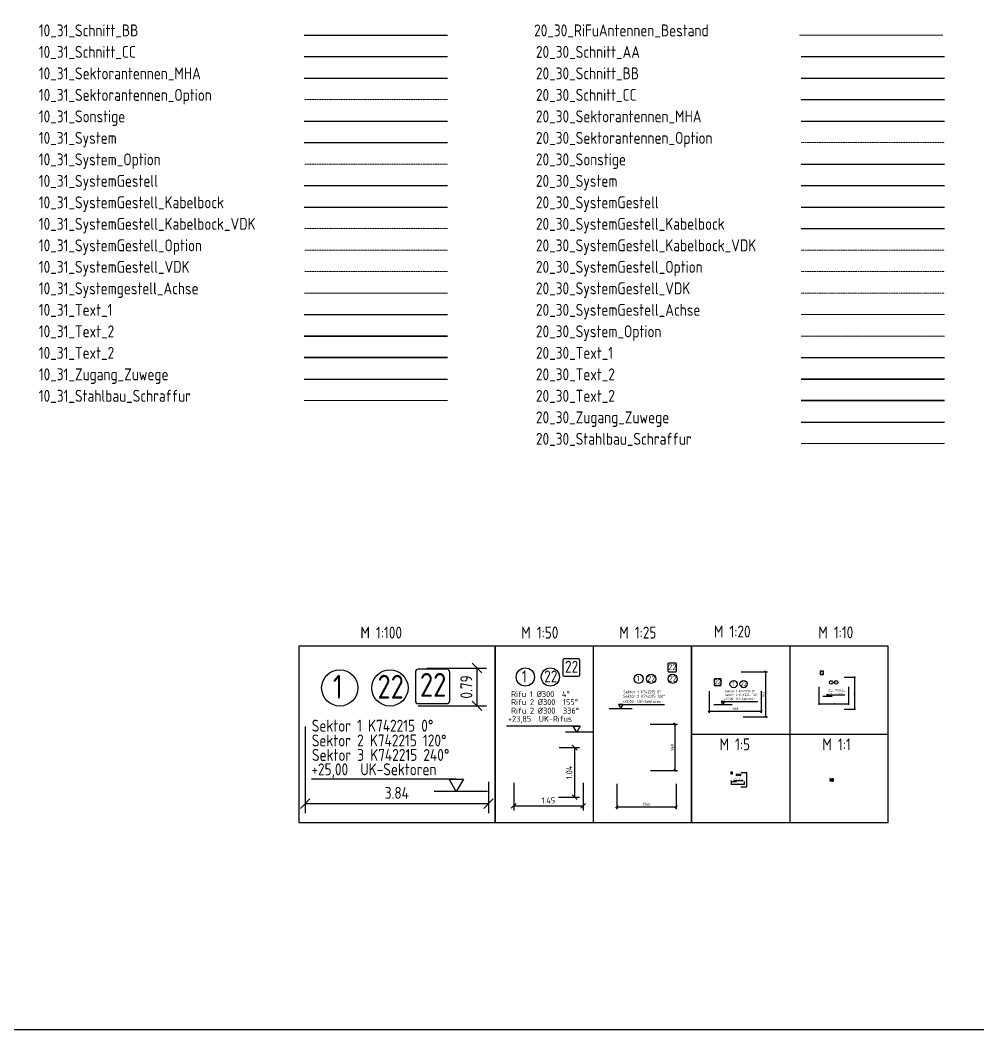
# Model space of a CAD drawing. Header units: millimetres. Extents: x -91 to 69546, y -31188 to 10802.
# Drawn here: x 19542 to 39598, y -31188 to -10043 of the extents above; entities that cross this region are included whole.
import ezdxf
from ezdxf.enums import TextEntityAlignment as Align

# ---------------------------------------------------------------- set-up
doc = ezdxf.new("R2010")
doc.units = ezdxf.units.MM
for name, pattern in [('AUSGEZOGEN', [0]), ('GESTRICHELT', [0.75, 0.5, -0.25]), ('MITTE', [50.8, 31.75, -6.35, 6.35, -6.35])]:
    doc.linetypes.add(name, pattern=pattern)
doc.layers.add('00_Hilfskonstruktion', color=31, linetype='Continuous', plot=False)
for name, color, linetype, lineweight in [('10_30_Bemassung_1', 7, 'Continuous', 25), ('10_30_Text_1', 7, 'Continuous', 25), ('10_30_Text_2', 2, 'Continuous', 25), ('10_31_Schnitt_BB', 7, 'Continuous', 25), ('10_31_Schnitt_CC', 7, 'Continuous', 25), ('10_31_Sektorantenne_MHA', 21, 'Continuous', 25), ('10_31_Sektorantenne_Option', 41, 'GESTRICHELT', 18), ('10_31_Sonstiges', 7, 'Continuous', 25), ('10_31_Stahlbau_Schraffur', 252, 'Continuous', 18), ('10_31_System', 81, 'Continuous', 25), ('10_31_System_Option', 61, 'GESTRICHELT', 18), ('10_31_SystemGestell', 6, 'Continuous', 25), ('10_31_SystemGestell_Kabelbock', 6, 'Continuous', 25), ('10_31_SystemGestell_Kabelbock_VDK', 16, 'GESTRICHELT', 18), ('10_31_SystemGestell_Option', 16, 'GESTRICHELT', 18), ('10_31_SystemGestell_VDK', 16, 'GESTRICHELT', 18), ('10_31_SystemGestellAchse', 61, 'MITTE', 18), ('10_31_Text_1', 7, 'Continuous', 25), ('10_31_Text_2', 2, 'Continuous', 25), ('10_31_Text_3', 3, 'Continuous', 25), ('10_31_Zugang_Zuwege', 3, 'Continuous', 25), ('20_30_RiFuAntennen_Bestand', 7, 'AUSGEZOGEN', 18), ('20_30_Schnitt_AA', 7, 'Continuous', 25), ('20_30_Schnitt_BB', 7, 'Continuous', 25), ('20_30_Schnitt_CC', 7, 'Continuous', 25), ('20_30_Sektorantenne_MHA', 7, 'Continuous', 25), ('20_30_Sektorantenne_Option', 7, 'GESTRICHELT', 18), ('20_30_Sonstige', 7, 'Continuous', 25), ('20_30_Stahlbau Schraffur', 7, 'Continuous', 18), ('20_30_System', 7, 'Continuous', 25), ('20_30_SystemGestell', 7, 'Continuous', 25), ('20_30_SystemGestell_Achse', 7, 'MITTE', 18), ('20_30_SystemGestell_Kabelbock', 7, 'Continuous', 25), ('20_30_SystemGestell_Kabelbock_VDK', 7, 'GESTRICHELT', 18), ('20_30_SystemGestell_Option', 7, 'GESTRICHELT', 18), ('20_30_SystemGestell_VDK', 7, 'GESTRICHELT', 18), ('20_30_Sytem_Option', 7, 'GESTRICHELT', 18), ('20_30_Text_1', 7, 'Continuous', 25), ('20_30_Text_2', 7, 'Continuous', 25), ('20_30_Text_3', 7, 'Continuous', 25), ('20_30_Zugang_Zuwege', 7, 'Continuous', 25)]:
    doc.layers.add(name, color=color, linetype=linetype, lineweight=lineweight)
doc.styles.add('ISOCP', font='ISOCP', dxfattribs={"width": 0.9})
doc.dimstyles.new('M_001', dxfattribs={"dimtxt": 2.5, "dimasz": 2, "dimexe": 2, "dimexo": 2, "dimgap": 1, "dimtad": 1, "dimdec": 0, "dimzin": 1, "dimdsep": 46, "dimtxsty": 'ISOCP', "dimblk": 'OBLIQUE', "dimcen": 2.5, "dimclrd": 256, "dimclre": 256, "dimclrt": 256, "dimadec": 0, "dimazin": 0, "dimtfac": 1, "dimtdec": 0, "dimtmove": 2, "dimatfit": 3, "dimfxl": 0, "dimtolj": 1, "dimtzin": 0, "dimarcsym": 0})
doc.dimstyles.new('M_005', dxfattribs={"dimscale": 5, "dimtxt": 2.5, "dimasz": 2, "dimexe": 2, "dimexo": 2, "dimgap": 1, "dimtad": 1, "dimdec": 0, "dimzin": 1, "dimdsep": 46, "dimtxsty": 'ISOCP', "dimblk": 'OBLIQUE', "dimcen": 2.5, "dimclrd": 256, "dimclre": 256, "dimclrt": 256, "dimadec": 0, "dimazin": 0, "dimtfac": 1, "dimtdec": 0, "dimtmove": 2, "dimatfit": 3, "dimfxl": 0, "dimtolj": 1, "dimtzin": 0, "dimarcsym": 0})
doc.dimstyles.new('M_010', dxfattribs={"dimscale": 10, "dimtxt": 2.5, "dimasz": 2, "dimexe": 2, "dimexo": 2, "dimgap": 1, "dimtad": 1, "dimdec": 0, "dimzin": 1, "dimdsep": 46, "dimtxsty": 'ISOCP', "dimblk": 'OBLIQUE', "dimcen": 2.5, "dimclrd": 256, "dimclre": 256, "dimclrt": 256, "dimadec": 0, "dimazin": 0, "dimtfac": 1, "dimtdec": 0, "dimtmove": 2, "dimatfit": 3, "dimfxl": 0, "dimtolj": 1, "dimtzin": 0, "dimarcsym": 0})
doc.dimstyles.new('M_020', dxfattribs={"dimscale": 20, "dimtxt": 2.5, "dimasz": 2, "dimexe": 2, "dimexo": 2, "dimgap": 1, "dimtad": 1, "dimdec": 0, "dimzin": 1, "dimdsep": 46, "dimtxsty": 'ISOCP', "dimblk": 'OBLIQUE', "dimcen": 2.5, "dimclrd": 256, "dimclre": 256, "dimclrt": 256, "dimadec": 0, "dimazin": 0, "dimtfac": 1, "dimtdec": 0, "dimtmove": 2, "dimatfit": 3, "dimfxl": 0, "dimtolj": 1, "dimtzin": 0, "dimarcsym": 0})
doc.dimstyles.new('M_025', dxfattribs={"dimscale": 25, "dimtxt": 2.5, "dimasz": 2, "dimexe": 2, "dimexo": 2, "dimgap": 1, "dimtad": 1, "dimdec": 0, "dimzin": 1, "dimdsep": 46, "dimtxsty": 'ISOCP', "dimblk": 'OBLIQUE', "dimcen": 2.5, "dimclrd": 256, "dimclre": 256, "dimclrt": 256, "dimadec": 0, "dimazin": 0, "dimtfac": 1, "dimtdec": 0, "dimtmove": 2, "dimatfit": 3, "dimfxl": 0, "dimtolj": 1, "dimtzin": 0, "dimarcsym": 0})
doc.dimstyles.new('M_050', dxfattribs={"dimscale": 50, "dimtxt": 2.5, "dimasz": 2, "dimexe": 2, "dimexo": 2, "dimgap": 1, "dimtad": 1, "dimlfac": 0.001, "dimzin": 1, "dimdsep": 46, "dimtxsty": 'ISOCP', "dimblk": 'OBLIQUE', "dimcen": 2.5, "dimclrd": 256, "dimclre": 256, "dimclrt": 256, "dimadec": 0, "dimazin": 0, "dimtfac": 1, "dimtmove": 2, "dimatfit": 3, "dimfxl": 0, "dimtolj": 1, "dimtzin": 0, "dimarcsym": 0})
doc.dimstyles.new('M_100', dxfattribs={"dimscale": 100, "dimtxt": 2.5, "dimasz": 2, "dimexe": 2, "dimexo": 2, "dimgap": 1, "dimtad": 1, "dimlfac": 0.001, "dimzin": 1, "dimdsep": 46, "dimtxsty": 'ISOCP', "dimblk": 'OBLIQUE', "dimcen": 2.5, "dimclrd": 256, "dimclre": 256, "dimclrt": 256, "dimadec": 0, "dimazin": 0, "dimtfac": 1, "dimtmove": 2, "dimatfit": 3, "dimfxl": 0, "dimtolj": 1, "dimtzin": 0, "dimarcsym": 0})

# ---------------------------------------------------------------- blocks, each defined once
blk = doc.blocks.new('_OBLIQUE')
at = {"color": 0, "linetype": 'ByBlock'}
blk.add_line((-0.5, -0.5), (0.5, 0.5), dxfattribs=at)
blk = doc.blocks.new('*D4')
at = {"layer": '10_30_Bemassung_1', "lineweight": -2}
for p, q in [((28059, -23612), (29311, -23612)), ((29111, -24402), (29111, -23612)), ((27876, -24402), (29311, -24402))]:
    blk.add_line(p, q, dxfattribs=at)
at = {"layer": 'Defpoints', "color": 0}
for p in [(27859, -23612), (29111, -23612), (27676, -24402)]:
    blk.add_point(p, dxfattribs=at)
at = {"layer": '10_30_Bemassung_1', "lineweight": -2, "xscale": 200, "yscale": 200, "zscale": 200}
for p, rotation in [((29111, -23612), 90), ((29111, -24402), 270)]:
    blk.add_blockref('_OBLIQUE', p, dxfattribs=dict(at, rotation=rotation))
at = {"layer": '10_30_Bemassung_1', "insert": (28886, -24007), "char_height": 250, "attachment_point": 5, "rotation": 90, "style": 'ISOCP'}
blk.add_mtext('\\A1;0.79', dxfattribs=at)
blk = doc.blocks.new('*D5')
at = {"layer": '10_30_Bemassung_1', "lineweight": -2}
for p, q in [((25509, -24832), (25509, -26650)), ((29351, -25992), (29351, -26650)), ((25509, -26450), (29351, -26450))]:
    blk.add_line(p, q, dxfattribs=at)
at = {"layer": 'Defpoints', "color": 0}
for p in [(25509, -24632), (29351, -25792), (29351, -26450)]:
    blk.add_point(p, dxfattribs=at)
at = {"layer": '10_30_Bemassung_1', "lineweight": -2, "xscale": 200, "yscale": 200, "zscale": 200, "rotation": 180}
blk.add_blockref('_OBLIQUE', (25509, -26450), dxfattribs=at)
at = {"layer": '10_30_Bemassung_1', "lineweight": -2, "xscale": 200, "yscale": 200, "zscale": 200}
blk.add_blockref('_OBLIQUE', (29351, -26450), dxfattribs=at)
at = {"layer": '10_30_Bemassung_1', "insert": (27430, -26225), "char_height": 250, "attachment_point": 5, "style": 'ISOCP'}
blk.add_mtext('\\A1;3.84', dxfattribs=at)
blk = doc.blocks.new('*D6')
at = {"layer": '10_30_Bemassung_1', "lineweight": -2}
for p, q in [((30828, -25278), (31254, -25278)), ((31154, -25278), (31154, -26315)), ((30817, -26315), (31254, -26315))]:
    blk.add_line(p, q, dxfattribs=at)
at = {"layer": 'Defpoints', "color": 0}
for p in [(30728, -25278), (30717, -26315), (31154, -26315)]:
    blk.add_point(p, dxfattribs=at)
at = {"layer": '10_30_Bemassung_1', "lineweight": -2, "xscale": 100, "yscale": 100, "zscale": 100}
for p, rotation in [((31154, -25278), 90), ((31154, -26315), 270)]:
    blk.add_blockref('_OBLIQUE', p, dxfattribs=dict(at, rotation=rotation))
at = {"layer": '10_30_Bemassung_1', "insert": (31042, -25797), "char_height": 125, "attachment_point": 5, "rotation": 90, "style": 'ISOCP'}
blk.add_mtext('\\A1;1.04', dxfattribs=at)
blk = doc.blocks.new('*D7')
at = {"layer": '10_30_Bemassung_1', "lineweight": -2}
for p, q in [((29878, -26012), (29878, -26597)), ((31331, -26012), (31331, -26597)), ((29878, -26497), (31331, -26497))]:
    blk.add_line(p, q, dxfattribs=at)
at = {"layer": 'Defpoints', "color": 0}
for p in [(29878, -25912), (31331, -25912), (31331, -26497)]:
    blk.add_point(p, dxfattribs=at)
at = {"layer": '10_30_Bemassung_1', "lineweight": -2, "xscale": 100, "yscale": 100, "zscale": 100, "rotation": 180}
blk.add_blockref('_OBLIQUE', (29878, -26497), dxfattribs=at)
at = {"layer": '10_30_Bemassung_1', "lineweight": -2, "xscale": 100, "yscale": 100, "zscale": 100}
blk.add_blockref('_OBLIQUE', (31331, -26497), dxfattribs=at)
at = {"layer": '10_30_Bemassung_1', "insert": (30604, -26384), "char_height": 125, "attachment_point": 5, "style": 'ISOCP'}
blk.add_mtext('\\A1;1.45', dxfattribs=at)
blk = doc.blocks.new('*D8')
at = {"layer": '10_30_Bemassung_1', "lineweight": -2}
for p, q in [((32733, -24787), (33306, -24787)), ((33256, -24787), (33256, -25755)), ((32746, -25755), (33306, -25755))]:
    blk.add_line(p, q, dxfattribs=at)
at = {"layer": 'Defpoints', "color": 0}
for p in [(32683, -24787), (32696, -25755), (33256, -25755)]:
    blk.add_point(p, dxfattribs=at)
at = {"layer": '10_30_Bemassung_1', "lineweight": -2, "xscale": 50, "yscale": 50, "zscale": 50}
for p, rotation in [((33256, -24787), 90), ((33256, -25755), 270)]:
    blk.add_blockref('_OBLIQUE', p, dxfattribs=dict(at, rotation=rotation))
at = {"layer": '10_30_Bemassung_1', "insert": (33199, -25271), "char_height": 62.5, "attachment_point": 5, "rotation": 90, "style": 'ISOCP'}
blk.add_mtext('\\A1;969', dxfattribs=at)
blk = doc.blocks.new('*D9')
at = {"layer": '10_30_Bemassung_1', "lineweight": -2}
for p, q in [((32037, -26034), (32037, -26568)), ((33282, -26034), (33282, -26568)), ((32037, -26518), (33282, -26518))]:
    blk.add_line(p, q, dxfattribs=at)
at = {"layer": 'Defpoints', "color": 0}
for p in [(32037, -25984), (33282, -25984), (33282, -26518)]:
    blk.add_point(p, dxfattribs=at)
at = {"layer": '10_30_Bemassung_1', "lineweight": -2, "xscale": 50, "yscale": 50, "zscale": 50, "rotation": 180}
blk.add_blockref('_OBLIQUE', (32037, -26518), dxfattribs=at)
at = {"layer": '10_30_Bemassung_1', "lineweight": -2, "xscale": 50, "yscale": 50, "zscale": 50}
blk.add_blockref('_OBLIQUE', (33282, -26518), dxfattribs=at)
at = {"layer": '10_30_Bemassung_1', "insert": (32659, -26461), "char_height": 62.5, "attachment_point": 5, "style": 'ISOCP'}
blk.add_mtext('\\A1;1246', dxfattribs=at)
blk = doc.blocks.new('*D10')
at = {"layer": '10_30_Bemassung_1', "lineweight": -2}
for p, q in [((34642, -23690), (35195, -23690)), ((35155, -23690), (35155, -24632)), ((34686, -24632), (35195, -24632))]:
    blk.add_line(p, q, dxfattribs=at)
at = {"layer": 'Defpoints', "color": 0}
for p in [(34602, -23690), (34646, -24632), (35155, -24632)]:
    blk.add_point(p, dxfattribs=at)
at = {"layer": '10_30_Bemassung_1', "lineweight": -2, "xscale": 40, "yscale": 40, "zscale": 40}
for p, rotation in [((35155, -23690), 90), ((35155, -24632), 270)]:
    blk.add_blockref('_OBLIQUE', p, dxfattribs=dict(at, rotation=rotation))
at = {"layer": '10_30_Bemassung_1', "insert": (35110, -24161), "char_height": 50, "attachment_point": 5, "rotation": 90, "style": 'ISOCP'}
blk.add_mtext('\\A1;943', dxfattribs=at)
blk = doc.blocks.new('*D11')
at = {"layer": '10_30_Bemassung_1', "lineweight": -2}
for p, q in [((33969, -24093), (33969, -24551)), ((35062, -24093), (35062, -24551)), ((33969, -24511), (35062, -24511))]:
    blk.add_line(p, q, dxfattribs=at)
at = {"layer": 'Defpoints', "color": 0}
for p in [(33969, -24053), (35062, -24053), (35062, -24511)]:
    blk.add_point(p, dxfattribs=at)
at = {"layer": '10_30_Bemassung_1', "lineweight": -2, "xscale": 40, "yscale": 40, "zscale": 40, "rotation": 180}
blk.add_blockref('_OBLIQUE', (33969, -24511), dxfattribs=at)
at = {"layer": '10_30_Bemassung_1', "lineweight": -2, "xscale": 40, "yscale": 40, "zscale": 40}
blk.add_blockref('_OBLIQUE', (35062, -24511), dxfattribs=at)
at = {"layer": '10_30_Bemassung_1', "insert": (34515, -24466), "char_height": 50, "attachment_point": 5, "style": 'ISOCP'}
blk.add_mtext('\\A1;1093', dxfattribs=at)
blk = doc.blocks.new('*D12')
at = {"layer": '10_30_Bemassung_1', "lineweight": -2}
for p, q in [((36801, -23801), (37037, -23801)), ((37017, -23801), (37017, -24473)), ((36799, -24473), (37037, -24473))]:
    blk.add_line(p, q, dxfattribs=at)
at = {"layer": 'Defpoints', "color": 0}
for p in [(36781, -23801), (36779, -24473), (37017, -24473)]:
    blk.add_point(p, dxfattribs=at)
at = {"layer": '10_30_Bemassung_1', "lineweight": -2, "xscale": 20, "yscale": 20, "zscale": 20}
for p, rotation in [((37017, -23801), 90), ((37017, -24473), 270)]:
    blk.add_blockref('_OBLIQUE', p, dxfattribs=dict(at, rotation=rotation))
at = {"layer": '10_30_Bemassung_1', "insert": (36995, -24137), "char_height": 25, "attachment_point": 5, "rotation": 90, "style": 'ISOCP'}
blk.add_mtext('\\A1;672', dxfattribs=at)
blk = doc.blocks.new('*D13')
at = {"layer": '10_30_Bemassung_1', "lineweight": -2}
for p, q in [((36269, -24004), (36269, -24381)), ((36887, -24008), (36887, -24381)), ((36269, -24361), (36887, -24361))]:
    blk.add_line(p, q, dxfattribs=at)
at = {"layer": 'Defpoints', "color": 0}
for p in [(36269, -23984), (36887, -23988), (36887, -24361)]:
    blk.add_point(p, dxfattribs=at)
at = {"layer": '10_30_Bemassung_1', "lineweight": -2, "xscale": 20, "yscale": 20, "zscale": 20, "rotation": 180}
blk.add_blockref('_OBLIQUE', (36269, -24361), dxfattribs=at)
at = {"layer": '10_30_Bemassung_1', "lineweight": -2, "xscale": 20, "yscale": 20, "zscale": 20}
blk.add_blockref('_OBLIQUE', (36887, -24361), dxfattribs=at)
at = {"layer": '10_30_Bemassung_1', "insert": (36578, -24338), "char_height": 25, "attachment_point": 5, "style": 'ISOCP'}
blk.add_mtext('\\A1;618', dxfattribs=at)
blk = doc.blocks.new('*D14')
at = {"layer": '10_30_Bemassung_1', "lineweight": -2}
for p, q in [((34641, -25796), (34762, -25796)), ((34752, -25796), (34752, -26102)), ((34633, -26102), (34762, -26102))]:
    blk.add_line(p, q, dxfattribs=at)
at = {"layer": 'Defpoints', "color": 0}
for p in [(34631, -25796), (34623, -26102), (34752, -26102)]:
    blk.add_point(p, dxfattribs=at)
at = {"layer": '10_30_Bemassung_1', "lineweight": -2, "xscale": 10, "yscale": 10, "zscale": 10}
for p, rotation in [((34752, -25796), 90), ((34752, -26102), 270)]:
    blk.add_blockref('_OBLIQUE', p, dxfattribs=dict(at, rotation=rotation))
at = {"layer": '10_30_Bemassung_1', "insert": (34741, -25949), "char_height": 12.5, "attachment_point": 5, "rotation": 90, "style": 'ISOCP'}
blk.add_mtext('\\A1;306', dxfattribs=at)
blk = doc.blocks.new('*D15')
at = {"layer": '10_30_Bemassung_1', "lineweight": -2}
for p, q in [((34435, -25966), (34435, -26050)), ((34702, -25989), (34702, -26050)), ((34435, -26040), (34702, -26040))]:
    blk.add_line(p, q, dxfattribs=at)
at = {"layer": 'Defpoints', "color": 0}
for p in [(34435, -25956), (34702, -25979), (34702, -26040)]:
    blk.add_point(p, dxfattribs=at)
at = {"layer": '10_30_Bemassung_1', "lineweight": -2, "xscale": 10, "yscale": 10, "zscale": 10, "rotation": 180}
blk.add_blockref('_OBLIQUE', (34435, -26040), dxfattribs=at)
at = {"layer": '10_30_Bemassung_1', "lineweight": -2, "xscale": 10, "yscale": 10, "zscale": 10}
blk.add_blockref('_OBLIQUE', (34702, -26040), dxfattribs=at)
at = {"layer": '10_30_Bemassung_1', "insert": (34568, -26028), "char_height": 12.5, "attachment_point": 5, "style": 'ISOCP'}
blk.add_mtext('\\A1;267', dxfattribs=at)
blk = doc.blocks.new('*D16')
at = {"layer": '10_30_Bemassung_1', "lineweight": -2}
for p, q in [((36542, -25925), (36572, -25925)), ((36552, -25978), (36572, -25978)), ((36570, -25925), (36570, -25978))]:
    blk.add_line(p, q, dxfattribs=at)
at = {"layer": 'Defpoints', "color": 0}
for p in [(36540, -25925), (36550, -25978), (36570, -25978)]:
    blk.add_point(p, dxfattribs=at)
at = {"layer": '10_30_Bemassung_1', "lineweight": -2, "xscale": 2, "yscale": 2, "zscale": 2}
for p, rotation in [((36570, -25925), 90), ((36570, -25978), 270)]:
    blk.add_blockref('_OBLIQUE', p, dxfattribs=dict(at, rotation=rotation))
at = {"layer": '10_30_Bemassung_1', "insert": (36568, -25951), "char_height": 2.5, "attachment_point": 5, "rotation": 90, "style": 'ISOCP'}
blk.add_mtext('\\A1;53', dxfattribs=at)
blk = doc.blocks.new('*D17')
at = {"layer": '10_30_Bemassung_1', "lineweight": -2}
for p, q in [((36501, -25956), (36501, -25973)), ((36501, -25971), (36558, -25971)), ((36558, -25947), (36558, -25973))]:
    blk.add_line(p, q, dxfattribs=at)
at = {"layer": 'Defpoints', "color": 0}
for p in [(36501, -25954), (36558, -25945), (36558, -25971)]:
    blk.add_point(p, dxfattribs=at)
at = {"layer": '10_30_Bemassung_1', "lineweight": -2, "xscale": 2, "yscale": 2, "zscale": 2, "rotation": 180}
blk.add_blockref('_OBLIQUE', (36501, -25971), dxfattribs=at)
at = {"layer": '10_30_Bemassung_1', "lineweight": -2, "xscale": 2, "yscale": 2, "zscale": 2}
blk.add_blockref('_OBLIQUE', (36558, -25971), dxfattribs=at)
at = {"layer": '10_30_Bemassung_1', "insert": (36529, -25969), "char_height": 2.5, "attachment_point": 5, "style": 'ISOCP'}
blk.add_mtext('\\A1;56', dxfattribs=at)

msp = doc.modelspace()

# ---------------------------------------------------------------- linework, layer by layer
for p, q in [((31547.667, -26843.756), (31547.667, -23150.556)), ((35661.341, -23150.556), (35661.341, -26843.756)), ((33604.504, -24997.156), (37718.178, -24997.156))]:
    msp.add_line(p, q)
for points in [[(25377.156, -26843.756), (29490.83, -26843.756), (29490.83, -23150.556), (25377.156, -23150.556)], [(29490.83, -26843.756), (33604.504, -26843.756), (33604.504, -23150.556), (29490.83, -23150.556)], [(33604.504, -26843.756), (37718.178, -26843.756), (37718.178, -23150.556), (33604.504, -23150.556)]]:
    msp.add_lwpolyline(points, close=True)
at = {"layer": '00_Hilfskonstruktion'}
msp.add_lwpolyline([(-62.57, -1734.513), (51225.941, -1734.513), (51225.941, -31187.634), (-62.57, -31187.634)], close=True, dxfattribs=at)
at = {"layer": '10_30_Text_1'}
for p, q in [((34221.524, -24311.177), (34993.211, -24311.177)), ((36351.98, -24202.975), (36544.902, -24202.975)), ((36429.626, -24170.387), (36815.47, -24170.387)), ((31880.173, -24459.469), (32362.477, -24459.469)), ((32074.288, -24377.998), (33038.897, -24377.998)), ((34066.231, -24376.353), (34452.075, -24376.353)), ((31272.166, -24825.382), (29728.791, -24825.382)), ((31526.14, -24955.735), (30966.116, -24955.735)), ((28673.344, -25935.81), (25639.396, -25935.81)), ((34450.452, -25984.495), (34546.913, -25984.495)), ((34489.275, -25968.201), (34682.197, -25968.201)), ((36504.951, -25958.041), (36524.243, -25958.041)), ((36512.716, -25954.782), (36551.3, -25954.782)), ((29331.81, -26196.517), (28211.763, -26196.517))]:
    msp.add_line(p, q, dxfattribs=at)
for points in [[(34259.153, -24376.353), (34296.783, -24311.177), (34221.524, -24311.177)], [(36448.441, -24202.975), (36467.256, -24170.387), (36429.626, -24170.387)], [(32121.325, -24459.469), (32168.362, -24377.998), (32074.288, -24377.998)], [(31196.907, -24955.735), (31121.647, -24825.382), (31272.166, -24825.382)], [(28673.344, -26196.517), (28522.825, -25935.81), (28823.863, -25935.81)], [(34498.682, -25984.495), (34508.09, -25968.201), (34489.275, -25968.201)], [(36514.597, -25958.041), (36516.479, -25954.782), (36512.716, -25954.782)]]:
    msp.add_lwpolyline(points, close=True, dxfattribs=at)
at = {"layer": '10_30_Text_2'}
for points in [[(30934.993, -23780.9), (31234.993, -23780.9, 0.414213562), (31264.993, -23750.9), (31264.993, -23450.9, 0.414213562), (31234.993, -23420.9), (30934.993, -23420.9, 0.414213562), (30904.993, -23450.9), (30904.993, -23750.9, 0.414213562)], [(27879.713, -24356.643), (28479.713, -24356.643, 0.414213562), (28539.713, -24296.643), (28539.713, -23696.643, 0.414213562), (28479.713, -23636.643), (27879.713, -23636.643, 0.414213562), (27819.713, -23696.643), (27819.713, -24296.643, 0.414213562)], [(33121.813, -23690.9), (33271.813, -23690.9, 0.414213562), (33286.813, -23675.9), (33286.813, -23525.9, 0.414213562), (33271.813, -23510.9), (33121.813, -23510.9, 0.414213562), (33106.813, -23525.9), (33106.813, -23675.9, 0.414213562)], [(36301.755, -23747.883), (36361.755, -23747.883, 0.414213562), (36367.755, -23741.883), (36367.755, -23681.883, 0.414213562), (36361.755, -23675.883), (36301.755, -23675.883, 0.414213562), (36295.755, -23681.883), (36295.755, -23741.883, 0.414213562)], [(34089.023, -23977.619), (34209.023, -23977.619, 0.414213562), (34221.023, -23965.619), (34221.023, -23845.619, 0.414213562), (34209.023, -23833.619), (34089.023, -23833.619, 0.414213562), (34077.023, -23845.619), (34077.023, -23965.619, 0.414213562)], [(34430.692, -25826.011), (34460.692, -25826.011, 0.414213562), (34463.692, -25823.011), (34463.692, -25793.011, 0.414213562), (34460.692, -25790.011), (34430.692, -25790.011, 0.414213562), (34427.692, -25793.011), (34427.692, -25823.011, 0.414213562)], [(36500.711, -25934.654), (36506.711, -25934.654, 0.414213562), (36507.311, -25934.054), (36507.311, -25928.054, 0.414213562), (36506.711, -25927.454), (36500.711, -25927.454, 0.414213562), (36500.111, -25928.054), (36500.111, -25934.054, 0.414213562)]]:
    msp.add_lwpolyline(points, format="xyb", close=True, dxfattribs=at)
for centre, radius in [((26235.308, -24027.758), 380.254), ((27284.57, -24027.758), 380.254), ((30121.172, -23799.065), 190.127), ((30645.803, -23799.065), 190.127), ((32494.772, -23836.75), 95.064), ((32757.088, -23836.75), 95.064), ((33204.67, -23836.75), 95.064), ((34483.587, -23946.086), 76.051), ((34693.439, -23946.086), 76.051), ((36527.068, -23911.463), 38.025), ((36631.994, -23911.463), 38.025), ((34560.59, -25846.998), 19.013), ((34613.053, -25846.998), 19.013), ((36524.824, -25934.362), 3.803), ((36535.317, -25934.362), 3.803)]:
    msp.add_circle(centre, radius, dxfattribs=at)
at = {"layer": '10_31_Schnitt_BB'}
msp.add_line((25489.209, -10356.653), (28489.209, -10356.653), dxfattribs=at)
at = {"layer": '10_31_Schnitt_CC'}
msp.add_line((25489.209, -10806.864), (28489.209, -10806.864), dxfattribs=at)
at = {"layer": '10_31_Sektorantenne_MHA'}
msp.add_line((25489.209, -11257.075), (28489.209, -11257.075), dxfattribs=at)
at = {"layer": '10_31_Sektorantenne_Option', "ltscale": 5}
msp.add_line((25489.209, -11707.287), (28489.209, -11707.287), dxfattribs=at)
at = {"layer": '10_31_Sonstiges'}
msp.add_line((25489.209, -12157.498), (28489.209, -12157.498), dxfattribs=at)
at = {"layer": '10_31_Stahlbau_Schraffur'}
msp.add_line((25489.209, -18010.243), (28489.209, -18010.243), dxfattribs=at)
at = {"layer": '10_31_System'}
msp.add_line((25489.209, -12607.709), (28489.209, -12607.709), dxfattribs=at)
at = {"layer": '10_31_System_Option', "ltscale": 5}
msp.add_line((25489.209, -13057.92), (28489.209, -13057.92), dxfattribs=at)
at = {"layer": '10_31_SystemGestell'}
msp.add_line((25489.209, -13508.131), (28489.209, -13508.131), dxfattribs=at)
at = {"layer": '10_31_SystemGestell_Kabelbock'}
msp.add_line((25489.209, -13958.343), (28489.209, -13958.343), dxfattribs=at)
at = {"layer": '10_31_SystemGestell_Kabelbock_VDK', "ltscale": 5}
msp.add_line((25489.209, -14408.554), (28489.209, -14408.554), dxfattribs=at)
at = {"layer": '10_31_SystemGestell_Option', "ltscale": 5}
msp.add_line((25489.209, -14858.765), (28489.209, -14858.765), dxfattribs=at)
at = {"layer": '10_31_SystemGestell_VDK', "ltscale": 5}
msp.add_line((25489.209, -15308.976), (28489.209, -15308.976), dxfattribs=at)
at = {"layer": '10_31_SystemGestellAchse', "ltscale": 0.1}
msp.add_line((25489.209, -15759.187), (28489.209, -15759.187), dxfattribs=at)
at = {"layer": '10_31_Text_1'}
msp.add_line((25489.209, -16209.398), (28489.209, -16209.398), dxfattribs=at)
at = {"layer": '10_31_Text_2', "lineweight": 35, "ltscale": 0.3}
msp.add_line((25489.209, -16659.61), (28489.209, -16659.61), dxfattribs=at)
at = {"layer": '10_31_Text_3', "lineweight": 35, "ltscale": 0.3}
msp.add_line((25489.209, -17109.821), (28489.209, -17109.821), dxfattribs=at)
at = {"layer": '10_31_Zugang_Zuwege'}
msp.add_line((25489.209, -17560.032), (28489.209, -17560.032), dxfattribs=at)
at = {"layer": '20_30_RiFuAntennen_Bestand', "ltscale": 5}
msp.add_line((35864.932, -10356.653), (38864.932, -10356.653), dxfattribs=at)
at = {"layer": '20_30_Schnitt_AA'}
msp.add_line((35901.915, -10806.864), (38901.915, -10806.864), dxfattribs=at)
at = {"layer": '20_30_Schnitt_BB'}
msp.add_line((35901.915, -11257.075), (38901.915, -11257.075), dxfattribs=at)
at = {"layer": '20_30_Schnitt_CC'}
msp.add_line((35901.915, -11707.287), (38901.915, -11707.287), dxfattribs=at)
at = {"layer": '20_30_Sektorantenne_MHA'}
msp.add_line((35901.915, -12157.498), (38901.915, -12157.498), dxfattribs=at)
at = {"layer": '20_30_Sektorantenne_Option', "ltscale": 5}
msp.add_line((35901.915, -12607.709), (38901.915, -12607.709), dxfattribs=at)
at = {"layer": '20_30_Sonstige'}
msp.add_line((35901.915, -13057.92), (38901.915, -13057.92), dxfattribs=at)
at = {"layer": '20_30_Stahlbau Schraffur'}
msp.add_line((35901.915, -18910.666), (38901.915, -18910.666), dxfattribs=at)
at = {"layer": '20_30_System'}
msp.add_line((35901.915, -13508.131), (38901.915, -13508.131), dxfattribs=at)
at = {"layer": '20_30_SystemGestell'}
msp.add_line((35901.915, -13958.343), (38901.915, -13958.343), dxfattribs=at)
at = {"layer": '20_30_SystemGestell_Achse', "ltscale": 0.1}
msp.add_line((35901.915, -16209.398), (38901.915, -16209.398), dxfattribs=at)
at = {"layer": '20_30_SystemGestell_Kabelbock'}
msp.add_line((35901.915, -14408.554), (38901.915, -14408.554), dxfattribs=at)
at = {"layer": '20_30_SystemGestell_Kabelbock_VDK', "ltscale": 5}
msp.add_line((35901.915, -14858.765), (38901.915, -14858.765), dxfattribs=at)
at = {"layer": '20_30_SystemGestell_Option', "ltscale": 5}
msp.add_line((35901.915, -15308.976), (38901.915, -15308.976), dxfattribs=at)
at = {"layer": '20_30_SystemGestell_VDK', "ltscale": 5}
msp.add_line((35901.915, -15759.187), (38901.915, -15759.187), dxfattribs=at)
at = {"layer": '20_30_Sytem_Option'}
msp.add_line((35901.915, -16659.61), (38901.915, -16659.61), dxfattribs=at)
at = {"layer": '20_30_Text_1'}
msp.add_line((35901.915, -17109.821), (38901.915, -17109.821), dxfattribs=at)
at = {"layer": '20_30_Text_2', "lineweight": 35, "ltscale": 0.3}
msp.add_line((35901.915, -17560.032), (38901.915, -17560.032), dxfattribs=at)
at = {"layer": '20_30_Text_3', "lineweight": 35, "ltscale": 0.3}
msp.add_line((35901.915, -18010.243), (38901.915, -18010.243), dxfattribs=at)
at = {"layer": '20_30_Zugang_Zuwege'}
msp.add_line((35901.915, -18460.454), (38901.915, -18460.454), dxfattribs=at)

# ---------------------------------------------------------------- texts
at = {"style": 'ISOCP', "width": 0.9}
for s, p in [('M 1:100', (26668.198, -22993.78)), ('M 1:50', (30035.287, -22993.78)), ('M 1:25', (32088.657, -22993.78)), ('M 1:20', (34070.529, -22971.154)), ('M 1:10', (36257.474, -22989.295)), ('M 1:5', (34188.689, -25334.374)), ('M 1:1', (36343.349, -25334.374))]:
    msp.add_text(s, height=250, dxfattribs=at).set_placement(p)
at = {"layer": '10_30_Text_1', "style": 'ISOCP', "width": 0.9}
for s, height, p in [('Rifu 1 %%c300  4°', 125, (29824.72, -24219.177)), ('Sektor 1 K742215 0°', 62.5, (32172.654, -24140.984)), ('Sektor 1 K742215 0°', 50, (34300.217, -24121.565)), ('Sektor 2 K742215 120°', 25, (36467.538, -24112.662)), ('Sektor 1 K742215 0°', 25, (36468.973, -24075.581)), ('Rifu 2 %%c300  155°', 125, (29824.72, -24386.395)), ('+23,00  UK-Sektoren', 62.5, (32153.832, -24342.141)), ('Sektor 2 K742215 120°', 62.5, (32169.067, -24233.686)), ('+23,00  UK-Sektoren', 50, (34285.159, -24282.491)), ('Sektor 2 K742215 120°', 50, (34297.347, -24195.727)), ('+23,00  UK-Sektoren', 25, (36461.444, -24156.044)), ('Rifu 2 %%c300  336°', 125, (29824.72, -24565.652)), ('Sektor 1 K742215 0°', 250, (25648.549, -24943.363)), ('+23,85  UK-Rifus', 125, (29757.48, -24737.466)), ('Sektor 2 K742215 120°', 250, (25648.549, -25252.671)), ('Sektor 3 K742215 240°', 250, (25652.292, -25556.355)), ('+25,00  UK-Sektoren', 250, (25641.412, -25857.349)), ('+23,00  UK-Sektoren', 12.5, (34505.184, -25961.03)), ('Sektor 2 K742215 120°', 12.5, (34508.231, -25939.339)), ('Sektor 1 K742215 0°', 12.5, (34508.948, -25920.798)), ('+23,00  UK-Sektoren', 2.5, (36515.897, -25953.348)), ('Sektor 2 K742215 120°', 2.5, (36516.507, -25949.01)), ('Sektor 1 K742215 0°', 2.5, (36516.65, -25945.302))]:
    msp.add_text(s, height=height, dxfattribs=at).set_placement(p)
at = {"layer": '10_30_Text_2', "style": 'ISOCP', "width": 0.9}
for s, height, p in [('22', 250, (31090.339, -23584.028)), ('1', 250, (30100.184, -23786.541)), ('22', 250, (30654.325, -23786.541)), ('22', 125, (33199.486, -23592.464)), ('1', 500, (26193.332, -24002.711)), ('22', 500, (27301.615, -24002.711)), ('22', 500, (28190.404, -23962.899)), ('1', 125, (32484.278, -23830.488)), ('22', 125, (32761.349, -23830.488)), ('22', 125, (33208.931, -23830.488)), ('22', 100, (34151.161, -23898.87)), ('1', 100, (34475.192, -23941.077)), ('22', 100, (34696.848, -23941.077)), ('22', 50, (36332.824, -23708.509)), ('1', 50, (36522.87, -23908.958)), ('22', 50, (36633.699, -23908.958)), ('22', 25, (34446.226, -25806.324)), ('1', 25, (34558.491, -25845.746)), ('22', 25, (34613.905, -25845.746)), ('22', 5, (36503.818, -25930.717)), ('1', 5, (36524.404, -25934.111)), ('22', 5, (36535.487, -25934.111))]:
    msp.add_text(s, height=height, dxfattribs=at).set_placement(p, align=Align.MIDDLE)
at = {"layer": '10_31_Schnitt_BB', "style": 'ISOCP', "width": 0.9}
msp.add_text('10_31_Schnitt_BB', height=250, dxfattribs=at).set_placement((19930.942, -10456.653), align=Align.BOTTOM_LEFT)
at = {"layer": '10_31_Schnitt_CC', "style": 'ISOCP', "width": 0.9}
msp.add_text('10_31_Schnitt_CC', height=250, dxfattribs=at).set_placement((19930.942, -10906.864), align=Align.BOTTOM_LEFT)
at = {"layer": '10_31_Sektorantenne_MHA', "style": 'ISOCP', "width": 0.9}
msp.add_text('10_31_Sektorantennen_MHA', height=250, dxfattribs=at).set_placement((19930.942, -11357.075), align=Align.BOTTOM_LEFT)
at = {"layer": '10_31_Sektorantenne_Option', "ltscale": 5, "style": 'ISOCP', "width": 0.9}
msp.add_text('10_31_Sektorantennen_Option', height=250, dxfattribs=at).set_placement((19930.942, -11807.287), align=Align.BOTTOM_LEFT)
at = {"layer": '10_31_Sonstiges', "style": 'ISOCP', "width": 0.9}
msp.add_text('10_31_Sonstige', height=250, dxfattribs=at).set_placement((19930.942, -12257.498), align=Align.BOTTOM_LEFT)
at = {"layer": '10_31_Stahlbau_Schraffur', "style": 'ISOCP', "width": 0.9}
msp.add_text('10_31_Stahlbau_Schraffur', height=250, dxfattribs=at).set_placement((19930.942, -18110.243), align=Align.BOTTOM_LEFT)
at = {"layer": '10_31_System', "style": 'ISOCP', "width": 0.9}
msp.add_text('10_31_System', height=250, dxfattribs=at).set_placement((19930.942, -12707.709), align=Align.BOTTOM_LEFT)
at = {"layer": '10_31_System_Option', "ltscale": 5, "style": 'ISOCP', "width": 0.9}
msp.add_text('10_31_System_Option', height=250, dxfattribs=at).set_placement((19930.942, -13157.92), align=Align.BOTTOM_LEFT)
at = {"layer": '10_31_SystemGestell', "style": 'ISOCP', "width": 0.9}
msp.add_text('10_31_SystemGestell', height=250, dxfattribs=at).set_placement((19930.942, -13608.131), align=Align.BOTTOM_LEFT)
at = {"layer": '10_31_SystemGestell_Kabelbock', "style": 'ISOCP', "width": 0.9}
msp.add_text('10_31_SystemGestell_Kabelbock', height=250, dxfattribs=at).set_placement((19930.942, -14058.343), align=Align.BOTTOM_LEFT)
at = {"layer": '10_31_SystemGestell_Kabelbock_VDK', "ltscale": 5, "style": 'ISOCP', "width": 0.9}
msp.add_text('10_31_SystemGestell_Kabelbock_VDK', height=250, dxfattribs=at).set_placement((19930.942, -14508.554), align=Align.BOTTOM_LEFT)
at = {"layer": '10_31_SystemGestell_Option', "ltscale": 5, "style": 'ISOCP', "width": 0.9}
msp.add_text('10_31_SystemGestell_Option', height=250, dxfattribs=at).set_placement((19930.942, -14958.765), align=Align.BOTTOM_LEFT)
at = {"layer": '10_31_SystemGestell_VDK', "ltscale": 5, "style": 'ISOCP', "width": 0.9}
msp.add_text('10_31_SystemGestell_VDK', height=250, dxfattribs=at).set_placement((19930.942, -15408.976), align=Align.BOTTOM_LEFT)
at = {"layer": '10_31_SystemGestellAchse', "ltscale": 0.1, "style": 'ISOCP', "width": 0.9}
msp.add_text('10_31_Systemgestell_Achse', height=250, dxfattribs=at).set_placement((19930.942, -15859.187), align=Align.BOTTOM_LEFT)
at = {"layer": '10_31_Text_1', "style": 'ISOCP', "width": 0.9}
msp.add_text('10_31_Text_1', height=250, dxfattribs=at).set_placement((19930.942, -16309.398), align=Align.BOTTOM_LEFT)
at = {"layer": '10_31_Text_2', "style": 'ISOCP', "width": 0.9}
msp.add_text('10_31_Text_2', height=250, dxfattribs=at).set_placement((19930.942, -16759.61), align=Align.BOTTOM_LEFT)
at = {"layer": '10_31_Text_3', "style": 'ISOCP', "width": 0.9}
msp.add_text('10_31_Text_2', height=250, dxfattribs=at).set_placement((19930.942, -17209.821), align=Align.BOTTOM_LEFT)
at = {"layer": '10_31_Zugang_Zuwege', "style": 'ISOCP', "width": 0.9}
msp.add_text('10_31_Zugang_Zuwege', height=250, dxfattribs=at).set_placement((19930.942, -17660.032), align=Align.BOTTOM_LEFT)
at = {"layer": '20_30_RiFuAntennen_Bestand', "ltscale": 5, "style": 'ISOCP', "width": 0.9}
msp.add_text('20_30_RiFuAntennen_Bestand', height=250, dxfattribs=at).set_placement((30306.666, -10456.653), align=Align.BOTTOM_LEFT)
at = {"layer": '20_30_Schnitt_AA', "style": 'ISOCP', "width": 0.9}
msp.add_text('20_30_Schnitt_AA', height=250, dxfattribs=at).set_placement((30343.648, -10906.864), align=Align.BOTTOM_LEFT)
at = {"layer": '20_30_Schnitt_BB', "style": 'ISOCP', "width": 0.9}
msp.add_text('20_30_Schnitt_BB', height=250, dxfattribs=at).set_placement((30343.648, -11357.075), align=Align.BOTTOM_LEFT)
at = {"layer": '20_30_Schnitt_CC', "style": 'ISOCP', "width": 0.9}
msp.add_text('20_30_Schnitt_CC', height=250, dxfattribs=at).set_placement((30343.648, -11807.287), align=Align.BOTTOM_LEFT)
at = {"layer": '20_30_Sektorantenne_MHA', "style": 'ISOCP', "width": 0.9}
msp.add_text('20_30_Sektorantennen_MHA', height=250, dxfattribs=at).set_placement((30343.648, -12257.498), align=Align.BOTTOM_LEFT)
at = {"layer": '20_30_Sektorantenne_Option', "ltscale": 5, "style": 'ISOCP', "width": 0.9}
msp.add_text('20_30_Sektorantennen_Option', height=250, dxfattribs=at).set_placement((30343.648, -12707.709), align=Align.BOTTOM_LEFT)
at = {"layer": '20_30_Sonstige', "style": 'ISOCP', "width": 0.9}
msp.add_text('20_30_Sonstige', height=250, dxfattribs=at).set_placement((30343.648, -13157.92), align=Align.BOTTOM_LEFT)
at = {"layer": '20_30_Stahlbau Schraffur', "style": 'ISOCP', "width": 0.9}
msp.add_text('20_30_Stahlbau_Schraffur', height=250, dxfattribs=at).set_placement((30343.648, -19010.666), align=Align.BOTTOM_LEFT)
at = {"layer": '20_30_System', "style": 'ISOCP', "width": 0.9}
msp.add_text('20_30_System', height=250, dxfattribs=at).set_placement((30343.648, -13608.131), align=Align.BOTTOM_LEFT)
at = {"layer": '20_30_SystemGestell', "style": 'ISOCP', "width": 0.9}
msp.add_text('20_30_SystemGestell', height=250, dxfattribs=at).set_placement((30343.648, -14058.343), align=Align.BOTTOM_LEFT)
at = {"layer": '20_30_SystemGestell_Achse', "ltscale": 0.1, "style": 'ISOCP', "width": 0.9}
msp.add_text('20_30_SystemGestell_Achse', height=250, dxfattribs=at).set_placement((30343.648, -16309.398), align=Align.BOTTOM_LEFT)
at = {"layer": '20_30_SystemGestell_Kabelbock', "style": 'ISOCP', "width": 0.9}
msp.add_text('20_30_SystemGestell_Kabelbock', height=250, dxfattribs=at).set_placement((30343.648, -14508.554), align=Align.BOTTOM_LEFT)
at = {"layer": '20_30_SystemGestell_Kabelbock_VDK', "ltscale": 5, "style": 'ISOCP', "width": 0.9}
msp.add_text('20_30_SystemGestell_Kabelbock_VDK', height=250, dxfattribs=at).set_placement((30343.648, -14958.765), align=Align.BOTTOM_LEFT)
at = {"layer": '20_30_SystemGestell_Option', "ltscale": 5, "style": 'ISOCP', "width": 0.9}
msp.add_text('20_30_SystemGestell_Option', height=250, dxfattribs=at).set_placement((30343.648, -15408.976), align=Align.BOTTOM_LEFT)
at = {"layer": '20_30_SystemGestell_VDK', "ltscale": 5, "style": 'ISOCP', "width": 0.9}
msp.add_text('20_30_SystemGestell_VDK', height=250, dxfattribs=at).set_placement((30343.648, -15859.187), align=Align.BOTTOM_LEFT)
at = {"layer": '20_30_Sytem_Option', "style": 'ISOCP', "width": 0.9}
msp.add_text('20_30_System_Option', height=250, dxfattribs=at).set_placement((30343.648, -16759.61), align=Align.BOTTOM_LEFT)
at = {"layer": '20_30_Text_1', "style": 'ISOCP', "width": 0.9}
msp.add_text('20_30_Text_1', height=250, dxfattribs=at).set_placement((30343.648, -17209.821), align=Align.BOTTOM_LEFT)
at = {"layer": '20_30_Text_2', "style": 'ISOCP', "width": 0.9}
msp.add_text('20_30_Text_2', height=250, dxfattribs=at).set_placement((30343.648, -17660.032), align=Align.BOTTOM_LEFT)
at = {"layer": '20_30_Text_3', "style": 'ISOCP', "width": 0.9}
msp.add_text('20_30_Text_2', height=250, dxfattribs=at).set_placement((30343.648, -18110.243), align=Align.BOTTOM_LEFT)
at = {"layer": '20_30_Zugang_Zuwege', "style": 'ISOCP', "width": 0.9}
msp.add_text('20_30_Zugang_Zuwege', height=250, dxfattribs=at).set_placement((30343.648, -18560.454), align=Align.BOTTOM_LEFT)

# ---------------------------------------------------------------- dimensions: what is measured, and where the dimension line sits
at = {"layer": '10_30_Bemassung_1'}
dim = msp.add_linear_dim(base=(29111.249, -23611.532), p1=(27676.341, -24402.13), p2=(27858.764, -23611.532), angle=90, dimstyle='M_100', override={"dimtxsty": 'ISOCP'}, dxfattribs=at)
dim.commit()
dim.dimension.update_dxf_attribs({"geometry": '*D4', "text_midpoint": (28886.249, -24006.831)})
for base, p1, p2, dimstyle, picture, middle in [((35154.697, -24632.4), (34602.379, -23689.789), (34646.32, -24632.4), 'M_020', '*D10', (35109.697, -24161.094)), ((37017.101, -24473.198), (36780.843, -23800.968), (36779.058, -24473.198), 'M_010', '*D12', (36994.598, -24137.083)), ((33255.69, -25755.369), (32682.905, -24786.66), (32696.475, -25755.369), 'M_025', '*D8', (33199.44, -25271.015)), ((31154.366, -26315.477), (30727.808, -25278.188), (30717.421, -26315.477), 'M_050', '*D6', (31041.866, -25796.832)), ((34751.779, -26101.98), (34630.571, -25795.592), (34622.92, -26101.98), 'M_005', '*D14', (34740.529, -25948.786)), ((36569.983, -25977.523), (36540.471, -25924.668), (36550.41, -25977.523), 'M_001', '*D16', (36567.733, -25951.096))]:
    dim = msp.add_linear_dim(base=base, p1=p1, p2=p2, angle=90, dimstyle=dimstyle, dxfattribs=at)
    dim.commit()
    dim.dimension.update_dxf_attribs({"geometry": picture, "text_midpoint": middle})
for base, p1, p2, dimstyle, picture, middle in [((35061.591, -24510.701), (33968.58, -24053.285), (35061.591, -24053.285), 'M_020', '*D11', (34515.086, -24465.701)), ((36886.924, -24360.707), (36268.773, -23983.908), (36886.924, -23987.907), 'M_010', '*D13', (36577.848, -24338.207)), ((31331.161, -26496.518), (29877.546, -25911.685), (31331.161, -25911.685), 'M_050', '*D7', (30604.353, -26384.018)), ((33282.056, -26517.729), (32036.531, -25984.077), (33282.056, -25984.077), 'M_025', '*D9', (32659.293, -26461.473)), ((34701.675, -26039.681), (34434.766, -25956.241), (34701.675, -25978.564), 'M_005', '*D15', (34568.221, -26028.43)), ((36557.514, -25970.954), (36501.084, -25954.25), (36557.514, -25945.156), 'M_001', '*D17', (36529.299, -25968.704))]:
    dim = msp.add_linear_dim(base=base, p1=p1, p2=p2, dimstyle=dimstyle, dxfattribs=at)
    dim.commit()
    dim.dimension.update_dxf_attribs({"geometry": picture, "text_midpoint": middle})
dim = msp.add_linear_dim(base=(29350.649, -26449.695), p1=(25508.711, -24632.201), p2=(29350.649, -25791.761), dimstyle='M_100', override={"dimtxsty": 'ISOCP'}, dxfattribs=at)
dim.commit()
dim.dimension.update_dxf_attribs({"geometry": '*D5', "text_midpoint": (27429.68, -26224.695)})

doc.saveas('drawing.dxf')
